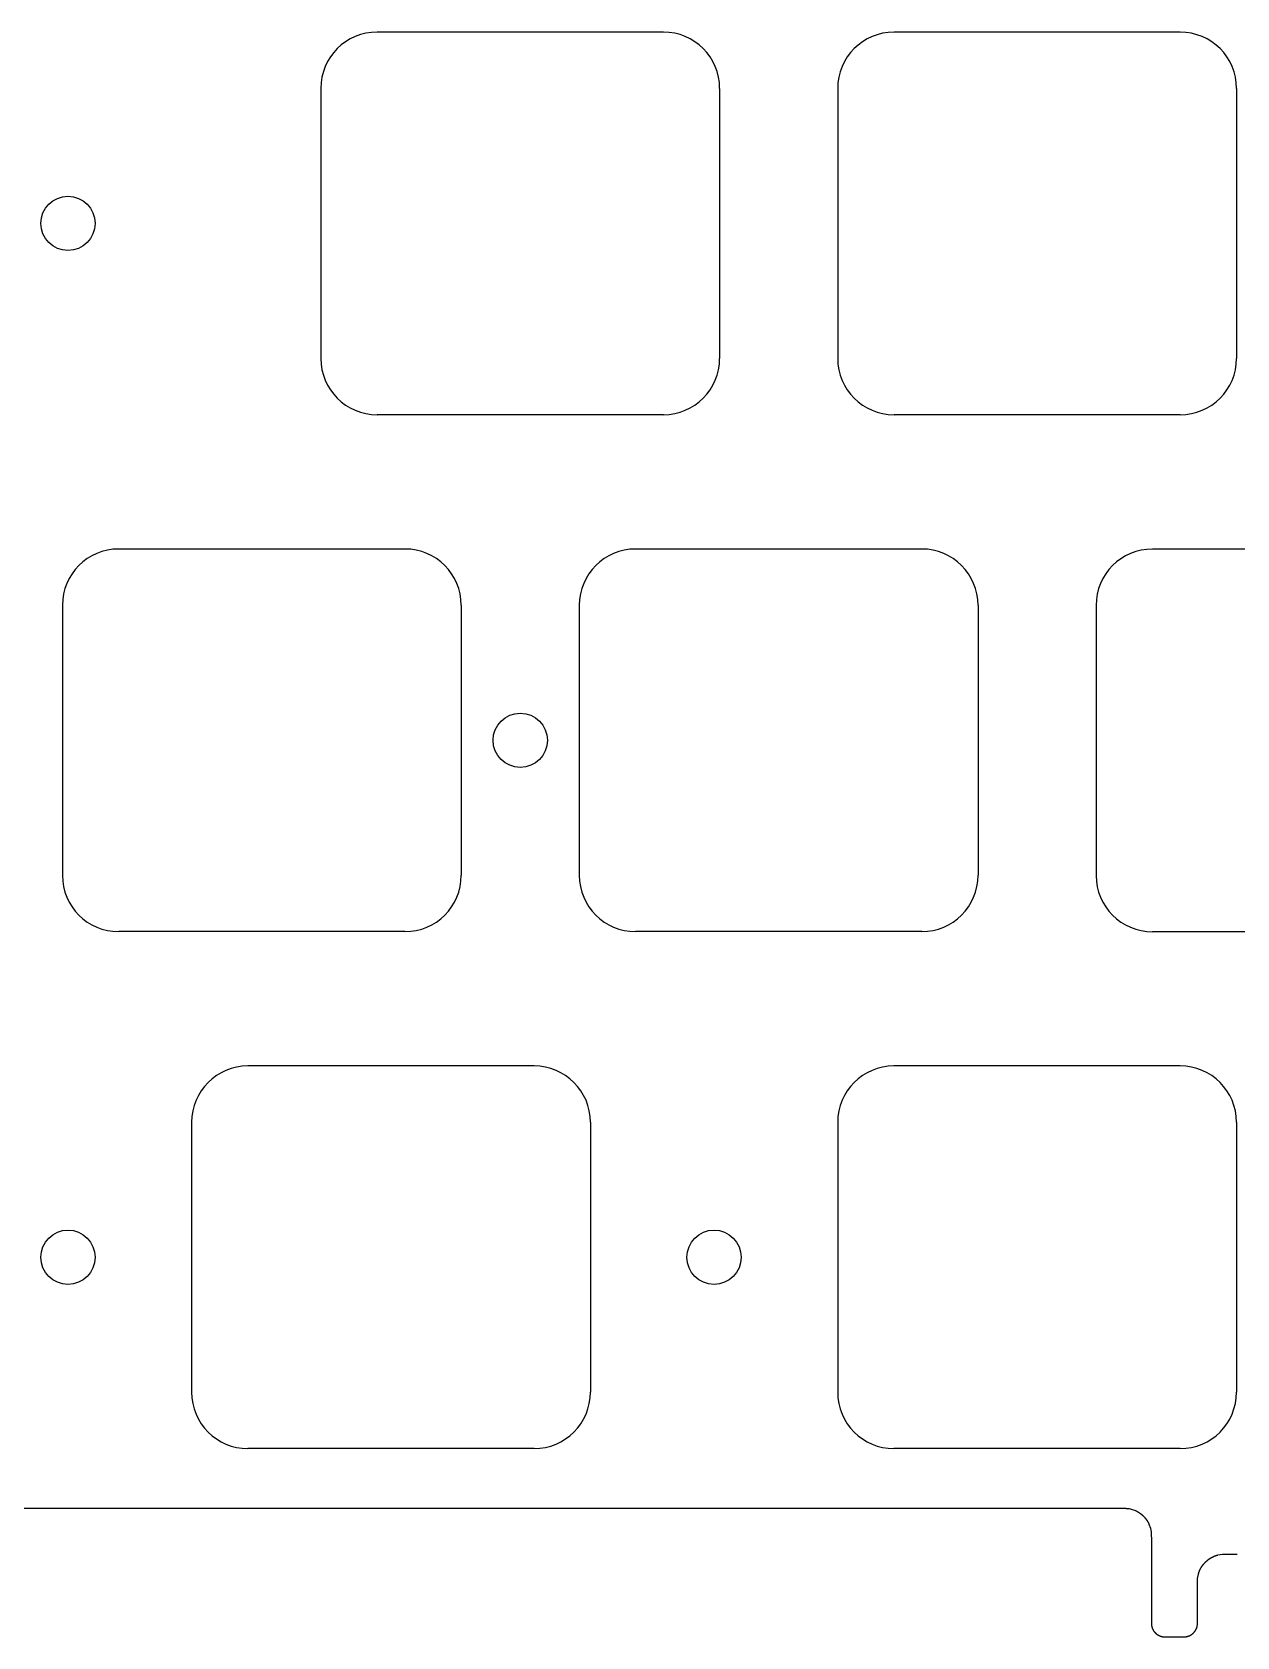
# Model space of a CAD drawing. Header units: millimetres. Extents: x -9 to 276, y -90 to 14.
# Drawn here: x 15.3 to 59.8, y -90.2 to -31.1 of the extents above; entities that cross this region are included whole.
import ezdxf

# ---------------------------------------------------------------- set-up
doc = ezdxf.new("R2010")
doc.units = ezdxf.units.MM
doc.layers.add('BLACK', color=7, linetype='CONTINUOUS')

msp = doc.modelspace()

# ---------------------------------------------------------------- linework, layer by layer
at = {"layer": 'BLACK', "linetype": 'Continuous'}
for p, q in [((38.61395, -31.05205), (28.063949, -31.05205)), ((57.6654, -31.0541), (47.115399, -31.0541)), ((25.98895, -33.12705), (25.98895, -43.077051)), ((40.68895, -33.12705), (40.68895, -43.07705)), ((45.0404, -33.1291), (45.0404, -43.079101)), ((59.7404, -33.1291), (59.7404, -43.0791)), ((38.61395, -45.15205), (28.06395, -45.15205)), ((57.6654, -45.1541), (47.1154, -45.1541)), ((29.08895, -50.10205), (18.538949, -50.10205)), ((48.13895, -50.10205), (37.588949, -50.10205)), ((67.1904, -50.1041), (56.640399, -50.1041)), ((16.46395, -52.17705), (16.46395, -62.127051)), ((31.16395, -52.17705), (31.16395, -62.12705)), ((35.51395, -52.17705), (35.51395, -62.127051)), ((50.21395, -52.17705), (50.21395, -62.12705)), ((54.5654, -52.1791), (54.5654, -62.129101)), ((29.08895, -64.20205), (18.53895, -64.20205)), ((48.13895, -64.20205), (37.58895, -64.20205)), ((67.1904, -64.2041), (56.6404, -64.2041)), ((33.85145, -69.15205), (23.301449, -69.15205)), ((57.66395, -69.15205), (47.113949, -69.15205)), ((21.22645, -71.22705), (21.22645, -81.177051)), ((35.92645, -71.22705), (35.92645, -81.17705)), ((45.03895, -71.22705), (45.03895, -81.177051)), ((59.73895, -71.22705), (59.73895, -81.17705)), ((33.85145, -83.25205), (23.30145, -83.25205)), ((57.66395, -83.25205), (47.11395, -83.25205)), ((15.023245, -85.45), (16.024616, -85.45)), ((16.024616, -85.45), (16.793352, -85.45)), ((16.793352, -85.45), (17.761063, -85.45)), ((17.761063, -85.45), (18.92775, -85.45)), ((18.92775, -85.45), (19.58571, -85.45)), ((19.58571, -85.45), (20.293413, -85.45)), ((20.293413, -85.45), (21.05086, -85.45)), ((21.05086, -85.45), (21.448238, -85.45)), ((21.448238, -85.45), (21.65159, -85.45)), ((21.65159, -85.45), (21.858052, -85.45)), ((21.858052, -85.45), (21.966624, -85.45)), ((21.966624, -85.45), (22.075196, -85.45)), ((22.075196, -85.45), (22.29234, -85.45)), ((22.29234, -85.45), (22.726628, -85.45)), ((22.726628, -85.45), (23.160916, -85.45)), ((23.160916, -85.45), (23.595205, -85.45)), ((23.595205, -85.45), (24.463781, -85.45)), ((24.463781, -85.45), (25.332357, -85.45)), ((25.332357, -85.45), (27.06951, -85.45)), ((27.06951, -85.45), (28.806663, -85.45)), ((28.806663, -85.45), (30.543816, -85.45)), ((30.543816, -85.45), (32.280969, -85.45)), ((32.280969, -85.45), (35.755274, -85.45)), ((35.755274, -85.45), (39.22958, -85.45)), ((39.22958, -85.45), (42.703886, -85.45)), ((42.703886, -85.45), (46.178192, -85.45)), ((46.178192, -85.45), (47.915344, -85.45)), ((47.915344, -85.45), (49.652497, -85.45)), ((49.652497, -85.45), (50.521074, -85.45)), ((50.521074, -85.45), (51.823522, -85.45)), ((51.823522, -85.45), (52.258129, -85.45)), ((52.258129, -85.45), (52.692515, -85.45)), ((52.692515, -85.45), (52.909659, -85.45)), ((52.909659, -85.45), (53.018231, -85.45)), ((53.018231, -85.45), (53.126803, -85.45)), ((53.126803, -85.45), (53.302312, -85.45)), ((53.302312, -85.45), (53.468869, -85.45)), ((53.468869, -85.45), (53.775127, -85.45)), ((53.775127, -85.45), (54.280219, -85.45)), ((54.280219, -85.45), (54.479052, -85.45)), ((54.479052, -85.45), (54.642076, -85.45)), ((54.642076, -85.45), (54.769293, -85.45)), ((54.769293, -85.45), (54.819473, -85.45)), ((54.819473, -85.45), (54.841206, -85.45)), ((54.841206, -85.45), (54.842991, -85.45)), ((54.842991, -85.45), (54.860701, -85.45)), ((54.860701, -85.45), (54.862989, -85.45)), ((54.862989, -85.45), (54.956276, -85.450017)), ((54.956276, -85.450017), (55.046066, -85.45007)), ((55.046066, -85.45007), (55.208294, -85.450279)), ((55.208294, -85.450279), (55.463333, -85.451114)), ((55.463333, -85.451114), (55.621313, -85.453218)), ((55.621313, -85.453218), (55.630138, -85.453626)), ((55.630138, -85.453626), (55.638866, -85.454106)), ((55.638866, -85.454106), (55.647953, -85.454681)), ((55.647953, -85.454681), (55.658258, -85.455405)), ((55.658258, -85.455405), (55.670674, -85.456333)), ((55.670674, -85.456333), (55.670972, -85.456356)), ((55.670972, -85.456356), (55.677592, -85.456856)), ((55.677592, -85.456856), (55.726267, -85.460544)), ((55.726267, -85.460544), (55.786944, -85.467203)), ((55.786944, -85.467203), (55.860057, -85.483916)), ((55.860057, -85.483916), (56.017584, -85.540699)), ((56.017584, -85.540699), (56.025515, -85.544362)), ((56.025515, -85.544362), (56.033437, -85.54811)), ((56.033437, -85.54811), (56.041347, -85.55194)), ((56.041347, -85.55194), (56.049243, -85.555853)), ((56.049243, -85.555853), (56.057125, -85.559847)), ((56.057125, -85.559847), (56.064989, -85.563923)), ((56.064989, -85.563923), (56.072834, -85.568079)), ((56.072834, -85.568079), (56.080657, -85.572314)), ((56.080657, -85.572314), (56.088458, -85.576628)), ((56.088458, -85.576628), (56.092349, -85.578814)), ((56.092349, -85.578814), (56.096234, -85.581019)), ((56.096234, -85.581019), (56.100112, -85.583244)), ((56.100112, -85.583244), (56.103983, -85.585487)), ((56.103983, -85.585487), (56.107847, -85.58775)), ((56.107847, -85.58775), (56.111703, -85.590032)), ((56.111703, -85.590032), (56.115552, -85.592332)), ((56.115552, -85.592332), (56.119393, -85.59465)), ((56.119393, -85.59465), (56.123225, -85.596988)), ((56.123225, -85.596988), (56.12705, -85.599343)), ((56.12705, -85.599343), (56.130865, -85.601717)), ((56.130865, -85.601717), (56.134672, -85.604109)), ((56.134672, -85.604109), (56.13847, -85.606519)), ((56.13847, -85.606519), (56.142259, -85.608947)), ((56.142259, -85.608947), (56.146038, -85.611392)), ((56.146038, -85.611392), (56.149808, -85.613855)), ((56.149808, -85.613855), (56.153567, -85.616335)), ((56.153567, -85.616335), (56.157317, -85.618833)), ((56.157317, -85.618833), (56.161055, -85.621347)), ((56.161055, -85.621347), (56.164784, -85.623879)), ((56.164784, -85.623879), (56.168501, -85.626428)), ((56.168501, -85.626428), (56.172209, -85.628993)), ((56.172209, -85.628993), (56.175903, -85.631575)), ((56.175903, -85.631575), (56.179588, -85.634174)), ((56.179588, -85.634174), (56.18326, -85.636788)), ((56.18326, -85.636788), (56.186921, -85.639419)), ((56.186921, -85.639419), (56.190569, -85.642066)), ((56.190569, -85.642066), (56.194206, -85.644729)), ((56.194206, -85.644729), (56.197829, -85.647407)), ((56.197829, -85.647407), (56.201441, -85.650101)), ((56.201441, -85.650101), (56.205038, -85.65281)), ((56.205038, -85.65281), (56.208625, -85.655535)), ((56.208625, -85.655535), (56.212196, -85.658274)), ((56.212196, -85.658274), (56.215756, -85.66103)), ((56.215756, -85.66103), (56.2193, -85.663798)), ((56.2193, -85.663798), (56.222832, -85.666583)), ((56.222832, -85.666583), (56.226348, -85.669381)), ((56.226348, -85.669381), (56.229853, -85.672195)), ((56.229853, -85.672195), (56.233341, -85.675021)), ((56.233341, -85.675021), (56.236816, -85.677863)), ((56.236816, -85.677863), (56.240275, -85.680717)), ((56.240275, -85.680717), (56.243721, -85.683587)), ((56.243721, -85.683587), (56.24715, -85.686468)), ((56.24715, -85.686468), (56.250566, -85.689365)), ((56.250566, -85.689365), (56.253964, -85.692273)), ((56.253964, -85.692273), (56.25735, -85.695197)), ((56.25735, -85.695197), (56.260716, -85.698131)), ((56.260716, -85.698131), (56.264071, -85.70108)), ((56.264071, -85.70108), (56.267406, -85.704039)), ((56.267406, -85.704039), (56.270728, -85.707014)), ((56.270728, -85.707014), (56.27403, -85.709998)), ((56.27403, -85.709998), (56.27732, -85.712997)), ((56.27732, -85.712997), (56.28059, -85.716005)), ((56.28059, -85.716005), (56.283846, -85.719028)), ((56.283846, -85.719028), (56.287082, -85.72206)), ((56.287082, -85.72206), (56.290305, -85.725106)), ((56.290305, -85.725106), (56.293507, -85.728161)), ((56.293507, -85.728161), (56.296695, -85.73123)), ((56.296695, -85.73123), (56.299863, -85.734307)), ((56.299863, -85.734307), (56.303017, -85.737398)), ((56.303017, -85.737398), (56.308401, -85.742742)), ((56.308401, -85.742742), (56.314591, -85.74899)), ((56.314591, -85.74899), (56.320739, -85.75531)), ((56.320739, -85.75531), (56.326846, -85.761701)), ((56.326846, -85.761701), (56.332908, -85.768162)), ((56.332908, -85.768162), (56.338926, -85.774692)), ((56.338926, -85.774692), (56.344898, -85.781289)), ((56.344898, -85.781289), (56.350821, -85.787953)), ((56.350821, -85.787953), (56.356696, -85.794683)), ((56.356696, -85.794683), (56.362521, -85.801476)), ((56.362521, -85.801476), (56.368294, -85.808332)), ((56.368294, -85.808332), (56.374014, -85.815249)), ((56.374014, -85.815249), (56.379681, -85.822226)), ((56.379681, -85.822226), (56.385291, -85.829261)), ((56.385291, -85.829261), (56.390845, -85.836353)), ((56.390845, -85.836353), (56.39634, -85.8435)), ((56.39634, -85.8435), (56.401776, -85.850701)), ((56.401776, -85.850701), (56.407151, -85.857954)), ((56.407151, -85.857954), (56.412463, -85.865257)), ((56.412463, -85.865257), (56.417713, -85.872609)), ((56.417713, -85.872609), (56.422897, -85.880008)), ((56.422897, -85.880008), (56.428016, -85.887452)), ((56.428016, -85.887452), (56.433067, -85.894939)), ((56.433067, -85.894939), (56.43805, -85.902468)), ((56.43805, -85.902468), (56.442963, -85.910036)), ((56.442963, -85.910036), (56.447806, -85.917642)), ((56.447806, -85.917642), (56.452576, -85.925283)), ((56.452576, -85.925283), (56.454934, -85.929117)), ((56.454934, -85.929117), (56.457273, -85.932959)), ((56.457273, -85.932959), (56.459594, -85.936808)), ((56.459594, -85.936808), (56.461896, -85.940666)), ((56.461896, -85.940666), (56.46418, -85.94453)), ((56.46418, -85.94453), (56.466444, -85.948402)), ((56.466444, -85.948402), (56.468689, -85.952281)), ((56.468689, -85.952281), (56.470915, -85.956166)), ((56.470915, -85.956166), (56.473121, -85.960058)), ((56.473121, -85.960058), (56.475308, -85.963956)), ((56.475308, -85.963956), (56.477476, -85.96786)), ((56.477476, -85.96786), (56.479623, -85.97177)), ((56.479623, -85.97177), (56.481751, -85.975685)), ((56.481751, -85.975685), (56.483859, -85.979605)), ((56.483859, -85.979605), (56.485947, -85.98353)), ((56.485947, -85.98353), (56.488014, -85.98746)), ((56.488014, -85.98746), (56.490061, -85.991393)), ((56.490061, -85.991393), (56.492089, -85.995331)), ((56.492089, -85.995331), (56.494094, -85.999272)), ((56.494094, -85.999272), (56.49608, -86.003218)), ((56.49608, -86.003218), (56.498045, -86.007166)), ((56.498045, -86.007166), (56.499989, -86.011119)), ((56.499989, -86.011119), (56.501912, -86.015072)), ((56.501912, -86.015072), (56.503815, -86.01903)), ((56.503815, -86.01903), (56.505695, -86.022988)), ((56.505695, -86.022988), (56.507555, -86.02695)), ((56.507555, -86.02695), (56.510575, -86.033484)), ((56.510575, -86.033484), (56.567291, -86.190499)), ((56.567291, -86.190499), (56.584048, -86.263655)), ((56.584048, -86.263655), (56.590769, -86.324458)), ((56.590769, -86.324458), (56.594251, -86.369869)), ((56.594251, -86.369869), (56.595016, -86.379879)), ((56.595016, -86.379879), (56.595042, -86.380214)), ((56.595042, -86.380214), (56.595964, -86.392414)), ((56.595964, -86.392414), (56.596397, -86.398362)), ((56.596397, -86.398362), (56.596807, -86.404304)), ((56.596807, -86.404304), (56.597194, -86.41031)), ((56.597194, -86.41031), (56.597556, -86.41645)), ((56.597556, -86.41645), (56.597891, -86.422797)), ((56.597891, -86.422797), (56.598197, -86.42942)), ((56.598197, -86.42942), (56.600323, -86.586745)), ((56.600323, -86.586745), (56.601166, -86.840798)), ((56.601166, -86.840798), (56.601376, -87.00241)), ((56.601376, -87.00241), (56.601446, -87.187078)), ((56.601446, -87.187078), (56.601447, -87.276556)), ((56.601447, -87.276556), (56.601446, -87.29565)), ((56.601446, -87.29565), (56.601446, -87.404222)), ((56.601446, -87.404222), (56.601446, -87.621366)), ((58.508072, -87.535593), (58.513673, -87.528506)), ((58.513673, -87.528506), (58.519362, -87.521436)), ((58.519362, -87.521436), (58.525137, -87.514386)), ((58.525137, -87.514386), (58.530997, -87.507359)), ((58.530997, -87.507359), (58.536941, -87.500356)), ((58.536941, -87.500356), (58.542967, -87.493381)), ((58.542967, -87.493381), (58.549072, -87.486436)), ((58.549072, -87.486436), (58.555255, -87.479522)), ((58.555255, -87.479522), (58.561515, -87.472644)), ((58.561515, -87.472644), (58.567848, -87.465803)), ((58.567848, -87.465803), (58.574254, -87.459002)), ((58.574254, -87.459002), (58.580729, -87.452244)), ((58.580729, -87.452244), (58.587272, -87.44553)), ((58.587272, -87.44553), (58.593881, -87.438864)), ((58.593881, -87.438864), (58.600553, -87.432247)), ((58.600553, -87.432247), (58.607285, -87.425684)), ((58.607285, -87.425684), (58.614076, -87.419175)), ((58.614076, -87.419175), (58.620922, -87.412723)), ((58.620922, -87.412723), (58.627821, -87.406331)), ((58.627821, -87.406331), (58.63129, -87.403158)), ((58.63129, -87.403158), (58.634772, -87.400001)), ((58.634772, -87.400001), (58.638265, -87.396861)), ((58.638265, -87.396861), (58.64177, -87.393736)), ((58.64177, -87.393736), (58.645286, -87.390629)), ((58.645286, -87.390629), (58.648813, -87.387538)), ((58.648813, -87.387538), (58.65235, -87.384465)), ((58.65235, -87.384465), (58.655899, -87.381408)), ((58.655899, -87.381408), (58.659457, -87.378371)), ((58.659457, -87.378371), (58.663025, -87.37535)), ((58.663025, -87.37535), (58.666601, -87.372349)), ((58.666601, -87.372349), (58.670188, -87.369365)), ((58.670188, -87.369365), (58.673782, -87.366402)), ((58.673782, -87.366402), (58.677385, -87.363456)), ((58.677385, -87.363456), (58.680995, -87.360531)), ((58.680995, -87.360531), (58.684614, -87.357624)), ((58.684614, -87.357624), (58.688239, -87.354739)), ((58.688239, -87.354739), (58.691872, -87.351872)), ((58.691872, -87.351872), (58.69551, -87.349027)), ((58.69551, -87.349027), (58.699156, -87.346201)), ((58.699156, -87.346201), (58.702806, -87.343398)), ((58.702806, -87.343398), (58.706464, -87.340613)), ((58.706464, -87.340613), (58.710124, -87.337852)), ((58.710124, -87.337852), (58.713792, -87.33511)), ((58.713792, -87.33511), (58.717461, -87.332393)), ((58.717461, -87.332393), (58.721137, -87.329694)), ((58.721137, -87.329694), (58.724814, -87.327021)), ((58.724814, -87.327021), (58.728498, -87.324367)), ((58.728498, -87.324367), (58.732181, -87.321738)), ((58.732181, -87.321738), (58.735871, -87.319129)), ((58.735871, -87.319129), (58.742007, -87.314844)), ((58.742007, -87.314844), (58.745698, -87.312299)), ((58.745698, -87.312299), (58.749396, -87.309774)), ((58.749396, -87.309774), (58.75309, -87.307276)), ((58.75309, -87.307276), (58.756791, -87.304797)), ((58.756791, -87.304797), (58.760488, -87.302345)), ((58.760488, -87.302345), (58.764193, -87.299912)), ((58.764193, -87.299912), (58.767894, -87.297505)), ((58.767894, -87.297505), (58.771603, -87.295117)), ((58.771603, -87.295117), (58.77531, -87.292755)), ((58.77531, -87.292755), (58.779023, -87.290411)), ((58.779023, -87.290411), (58.782736, -87.288092)), ((58.782736, -87.288092), (58.786455, -87.285793)), ((58.786455, -87.285793), (58.790174, -87.283517)), ((58.790174, -87.283517), (58.7939, -87.28126)), ((58.7939, -87.28126), (58.797626, -87.279027)), ((58.797626, -87.279027), (58.801359, -87.276813)), ((58.801359, -87.276813), (58.805092, -87.274622)), ((58.805092, -87.274622), (58.808833, -87.272449)), ((58.808833, -87.272449), (58.812575, -87.2703)), ((58.812575, -87.2703), (58.816325, -87.268169)), ((58.816325, -87.268169), (58.820076, -87.26606)), ((58.820076, -87.26606), (58.823835, -87.26397)), ((58.823835, -87.26397), (58.827596, -87.261901)), ((58.827596, -87.261901), (58.831364, -87.259851)), ((58.831364, -87.259851), (58.835136, -87.257822)), ((58.835136, -87.257822), (58.838915, -87.255812)), ((58.838915, -87.255812), (58.842698, -87.253823)), ((58.842698, -87.253823), (58.846489, -87.251852)), ((58.846489, -87.251852), (58.850284, -87.249901)), ((58.850284, -87.249901), (58.854087, -87.247969)), ((58.854087, -87.247969), (58.857894, -87.246057)), ((58.857894, -87.246057), (58.86171, -87.244163)), ((58.86171, -87.244163), (58.865531, -87.24229)), ((58.865531, -87.24229), (58.86936, -87.240434)), ((58.86936, -87.240434), (58.873195, -87.238597)), ((58.873195, -87.238597), (58.877039, -87.236779)), ((58.877039, -87.236779), (58.880888, -87.23498)), ((58.880888, -87.23498), (58.884747, -87.233199)), ((58.884747, -87.233199), (58.888612, -87.231437)), ((58.888612, -87.231437), (58.892487, -87.229693)), ((58.892487, -87.229693), (58.896368, -87.227967)), ((58.896368, -87.227967), (58.900259, -87.226259)), ((58.900259, -87.226259), (58.904158, -87.22457)), ((58.904158, -87.22457), (58.908066, -87.222898)), ((58.908066, -87.222898), (58.911982, -87.221245)), ((58.911982, -87.221245), (58.915908, -87.219609)), ((58.915908, -87.219609), (58.919843, -87.217991)), ((58.919843, -87.217991), (58.923787, -87.216391)), ((58.923787, -87.216391), (58.927742, -87.214809)), ((58.927742, -87.214809), (58.931706, -87.213244)), ((58.931706, -87.213244), (58.939664, -87.210166)), ((58.939664, -87.210166), (58.947665, -87.207159)), ((58.947665, -87.207159), (58.955709, -87.20422)), ((58.955709, -87.20422), (58.963797, -87.201351)), ((58.963797, -87.201351), (58.971933, -87.19855)), ((58.971933, -87.19855), (58.980116, -87.195816)), ((58.980116, -87.195816), (58.98835, -87.193151)), ((58.98835, -87.193151), (58.996635, -87.190553)), ((58.996635, -87.190553), (59.004973, -87.188022)), ((59.004973, -87.188022), (59.013366, -87.185559)), ((59.013366, -87.185559), (59.021816, -87.183162)), ((59.021816, -87.183162), (59.030325, -87.180831)), ((59.030325, -87.180831), (59.038893, -87.178568)), ((59.038893, -87.178568), (59.047524, -87.17637)), ((59.047524, -87.17637), (59.056218, -87.174239)), ((59.056218, -87.174239), (59.057187, -87.174007)), ((59.057187, -87.174007), (59.21781, -87.147221)), ((59.21781, -87.147221), (59.28463, -87.144594)), ((59.28463, -87.144594), (59.402125, -87.143718)), ((59.402125, -87.143718), (59.44005, -87.143595)), ((59.44005, -87.143595), (59.478889, -87.143544)), ((59.478889, -87.143544), (59.521109, -87.14356)), ((59.521109, -87.14356), (59.57438, -87.143644)), ((59.57438, -87.143644), (59.619269, -87.143718)), ((59.619269, -87.143718), (59.677355, -87.143758)), ((59.677355, -87.143758), (59.768093, -87.143739)), ((56.601446, -87.621366), (56.601445, -88.055654)), ((56.601445, -88.055654), (56.601445, -88.489942)), ((58.301443, -88.214477), (58.302838, -88.108725)), ((58.302838, -88.108725), (58.307022, -88.038236)), ((58.307022, -88.038236), (58.337635, -87.877123)), ((58.337635, -87.877123), (58.338806, -87.872789)), ((58.338806, -87.872789), (58.339994, -87.868464)), ((58.339994, -87.868464), (58.341199, -87.864155)), ((58.341199, -87.864155), (58.342422, -87.859856)), ((58.342422, -87.859856), (58.343661, -87.855574)), ((58.343661, -87.855574), (58.344919, -87.8513)), ((58.344919, -87.8513), (58.346192, -87.847043)), ((58.346192, -87.847043), (58.347484, -87.842795)), ((58.347484, -87.842795), (58.348792, -87.838562)), ((58.348792, -87.838562), (58.350118, -87.834339)), ((58.350118, -87.834339), (58.35146, -87.83013)), ((58.35146, -87.83013), (58.35282, -87.825931)), ((58.35282, -87.825931), (58.354197, -87.821747)), ((58.354197, -87.821747), (58.355591, -87.817572)), ((58.355591, -87.817572), (58.357002, -87.813412)), ((58.357002, -87.813412), (58.358431, -87.80926)), ((58.358431, -87.80926), (58.359876, -87.805123)), ((58.359876, -87.805123), (58.361339, -87.800994)), ((58.361339, -87.800994), (58.362819, -87.79688)), ((58.362819, -87.79688), (58.364316, -87.792774)), ((58.364316, -87.792774), (58.36583, -87.788682)), ((58.36583, -87.788682), (58.367362, -87.784599)), ((58.367362, -87.784599), (58.368911, -87.780529)), ((58.368911, -87.780529), (58.370477, -87.776468)), ((58.370477, -87.776468), (58.37206, -87.77242)), ((58.37206, -87.77242), (58.373661, -87.76838)), ((58.373661, -87.76838), (58.375279, -87.764353)), ((58.375279, -87.764353), (58.376914, -87.760335)), ((58.376914, -87.760335), (58.378567, -87.756329)), ((58.378567, -87.756329), (58.380237, -87.752332)), ((58.380237, -87.752332), (58.381924, -87.748346)), ((58.381924, -87.748346), (58.383629, -87.74437)), ((58.383629, -87.74437), (58.385351, -87.740404)), ((58.385351, -87.740404), (58.387091, -87.736448)), ((58.387091, -87.736448), (58.388848, -87.732503)), ((58.388848, -87.732503), (58.390623, -87.728566)), ((58.390623, -87.728566), (58.392414, -87.724641)), ((58.392414, -87.724641), (58.394224, -87.720723)), ((58.394224, -87.720723), (58.396052, -87.716817)), ((58.396052, -87.716817), (58.397897, -87.712919)), ((58.397897, -87.712919), (58.399759, -87.709032)), ((58.399759, -87.709032), (58.40164, -87.705153)), ((58.40164, -87.705153), (58.403538, -87.701284)), ((58.403538, -87.701284), (58.405454, -87.697423)), ((58.405454, -87.697423), (58.407387, -87.693573)), ((58.407387, -87.693573), (58.409339, -87.689731)), ((58.409339, -87.689731), (58.411308, -87.685898)), ((58.411308, -87.685898), (58.413296, -87.682074)), ((58.413296, -87.682074), (58.415301, -87.678259)), ((58.415301, -87.678259), (58.417324, -87.674452)), ((58.417324, -87.674452), (58.419365, -87.670654)), ((58.419365, -87.670654), (58.421425, -87.666865)), ((58.421425, -87.666865), (58.423502, -87.663084)), ((58.423502, -87.663084), (58.425598, -87.659312)), ((58.425598, -87.659312), (58.427712, -87.655548)), ((58.427712, -87.655548), (58.429845, -87.651792)), ((58.429845, -87.651792), (58.431995, -87.648045)), ((58.431995, -87.648045), (58.434164, -87.644306)), ((58.434164, -87.644306), (58.436352, -87.640574)), ((58.436352, -87.640574), (58.438558, -87.636851)), ((58.438558, -87.636851), (58.440782, -87.633136)), ((58.440782, -87.633136), (58.443025, -87.629428)), ((58.443025, -87.629428), (58.447568, -87.622037)), ((58.447568, -87.622037), (58.452185, -87.614676)), ((58.452185, -87.614676), (58.456878, -87.607345)), ((58.456878, -87.607345), (58.461647, -87.600044)), ((58.461647, -87.600044), (58.466493, -87.592772)), ((58.466493, -87.592772), (58.471416, -87.585528)), ((58.471416, -87.585528), (58.476417, -87.578312)), ((58.476417, -87.578312), (58.481496, -87.571124)), ((58.481496, -87.571124), (58.486575, -87.564072)), ((58.486575, -87.564072), (58.491811, -87.556937)), ((58.491811, -87.556937), (58.49714, -87.549811)), ((58.49714, -87.549811), (58.502561, -87.542696)), ((58.502561, -87.542696), (58.508072, -87.535593)), ((56.601445, -88.614329), (56.601444, -88.924231)), ((56.601445, -88.489942), (56.601445, -88.614329)), ((58.300877, -88.387872), (58.3009, -88.345304)), ((58.300909, -88.430079), (58.300877, -88.387872)), ((58.3009, -88.345304), (58.300992, -88.30228)), ((58.300984, -88.472023), (58.300909, -88.430079)), ((58.301203, -88.555504), (58.300984, -88.472023)), ((58.300992, -88.30228), (58.301069, -88.280567)), ((58.301069, -88.280567), (58.301169, -88.258703)), ((58.301169, -88.258703), (58.301293, -88.236677)), ((58.301278, -88.582072), (58.301203, -88.555504)), ((58.301443, -88.648765), (58.301278, -88.582072)), ((58.301293, -88.236677), (58.301443, -88.214477)), ((58.301508, -88.687294), (58.301443, -88.648765)), ((58.30155, -88.725989), (58.301508, -88.687294)), ((56.601444, -88.924231), (56.601442, -89.026455)), ((56.601442, -89.026455), (56.601444, -89.358519)), ((58.301437, -89.322375), (58.301443, -89.300198)), ((58.301443, -89.083054), (58.301509, -88.959761)), ((58.301443, -89.190332), (58.301443, -89.083054)), ((58.301443, -89.300198), (58.301443, -89.190332)), ((58.301509, -88.959761), (58.301557, -88.88176)), ((58.301579, -88.803745), (58.30155, -88.725989)), ((58.301557, -88.88176), (58.301579, -88.803745)), ((56.601422, -89.660931), (56.601399, -89.679676)), ((56.601399, -89.679676), (56.601415, -89.687875)), ((56.601415, -89.687875), (56.601461, -89.695566)), ((56.601445, -89.64693), (56.601422, -89.660931)), ((56.60144, -89.486013), (56.601434, -89.526734)), ((56.601434, -89.526734), (56.601444, -89.575663)), ((56.601444, -89.467091), (56.60144, -89.486013)), ((56.601444, -89.358519), (56.601445, -89.371008)), ((56.601445, -89.371008), (56.601444, -89.467091)), ((56.601444, -89.575663), (56.601448, -89.584495)), ((56.601459, -89.616702), (56.601445, -89.64693)), ((56.601448, -89.584495), (56.601459, -89.616702)), ((56.601461, -89.695566), (56.603179, -89.735422)), ((56.603179, -89.735422), (56.610062, -89.786159)), ((56.610062, -89.786159), (56.611231, -89.792298)), ((56.611231, -89.792298), (56.612477, -89.798415)), ((56.612477, -89.798415), (56.6138, -89.804511)), ((56.6138, -89.804511), (56.615201, -89.810585)), ((56.615201, -89.810585), (56.616678, -89.816638)), ((56.616678, -89.816638), (56.618232, -89.82267)), ((56.618232, -89.82267), (56.619863, -89.828679)), ((56.619863, -89.828679), (56.62157, -89.834667)), ((56.62157, -89.834667), (56.623354, -89.840632)), ((56.623354, -89.840632), (56.625215, -89.846576)), ((56.625215, -89.846576), (56.627153, -89.852496)), ((56.627153, -89.852496), (56.629167, -89.858395)), ((56.629167, -89.858395), (56.631257, -89.86427)), ((56.631257, -89.86427), (56.633424, -89.870122)), ((56.633424, -89.870122), (56.635668, -89.875951)), ((56.635668, -89.875951), (56.637987, -89.881756)), ((56.637987, -89.881756), (56.640384, -89.887537)), ((56.640384, -89.887537), (56.642856, -89.893294)), ((56.642856, -89.893294), (56.645405, -89.899027)), ((58.258054, -89.89692), (58.260728, -89.891041)), ((58.260728, -89.891041), (58.262034, -89.888097)), ((58.262034, -89.888097), (58.263318, -89.885155)), ((58.263318, -89.885155), (58.263986, -89.883604)), ((58.263986, -89.883604), (58.288948, -89.805019)), ((58.288948, -89.805019), (58.300593, -89.722871)), ((58.300593, -89.722871), (58.300835, -89.719859)), ((58.300835, -89.719859), (58.301037, -89.717064)), ((58.301037, -89.717064), (58.301189, -89.714687)), ((58.30116, -89.625654), (58.301218, -89.593049)), ((58.30117, -89.64853), (58.30116, -89.625654)), ((58.301231, -89.664336), (58.30117, -89.64853)), ((58.301189, -89.714687), (58.301313, -89.71242)), ((58.301218, -89.593049), (58.301334, -89.554261)), ((58.30134, -89.676894), (58.301231, -89.664336)), ((58.301313, -89.71242), (58.301408, -89.710316)), ((58.301334, -89.554261), (58.301443, -89.517342)), ((58.301465, -89.686803), (58.30134, -89.676894)), ((58.301408, -89.710316), (58.301481, -89.708255)), ((58.301428, -89.357986), (58.301437, -89.322375)), ((58.301443, -89.40877), (58.301428, -89.357986)), ((58.301467, -89.42931), (58.301443, -89.40877)), ((58.301443, -89.517342), (58.301499, -89.480152)), ((58.301546, -89.693119), (58.301465, -89.686803)), ((58.301486, -89.444956), (58.301467, -89.42931)), ((58.301481, -89.708255), (58.30157, -89.704089)), ((58.301499, -89.480152), (58.301486, -89.444956)), ((58.301593, -89.699382), (58.301546, -89.693119)), ((58.30157, -89.704089), (58.301593, -89.699382)), ((56.645405, -89.899027), (56.648031, -89.904735)), ((56.648031, -89.904735), (56.650732, -89.910417)), ((56.650732, -89.910417), (56.65351, -89.916074)), ((56.65351, -89.916074), (56.656364, -89.921705)), ((56.656364, -89.921705), (56.659294, -89.927309)), ((56.659294, -89.927309), (56.6623, -89.932887)), ((56.6623, -89.932887), (56.665382, -89.938437)), ((56.665382, -89.938437), (56.66854, -89.94396)), ((56.66854, -89.94396), (56.671773, -89.949454)), ((56.671773, -89.949454), (56.675083, -89.95492)), ((56.675083, -89.95492), (56.678468, -89.960356)), ((56.678468, -89.960356), (56.681928, -89.965762)), ((56.681928, -89.965762), (56.685464, -89.971138)), ((56.685464, -89.971138), (56.689075, -89.976483)), ((56.689075, -89.976483), (56.689211, -89.976682)), ((56.689211, -89.976682), (56.691047, -89.979344)), ((56.691047, -89.979344), (56.6929, -89.981994)), ((56.6929, -89.981994), (56.694763, -89.984624)), ((56.694763, -89.984624), (56.696642, -89.987243)), ((56.696642, -89.987243), (56.698532, -89.989842)), ((56.698532, -89.989842), (56.700438, -89.992429)), ((56.700438, -89.992429), (56.702355, -89.994997)), ((56.702355, -89.994997), (56.704288, -89.997553)), ((56.704288, -89.997553), (56.706232, -90.000089)), ((56.706232, -90.000089), (56.708191, -90.002614)), ((56.708191, -90.002614), (56.71016, -90.005119)), ((56.71016, -90.005119), (56.712146, -90.007612)), ((56.712146, -90.007612), (56.714142, -90.010086)), ((56.714142, -90.010086), (56.716153, -90.012547)), ((56.716153, -90.012547), (56.718176, -90.014989)), ((56.718176, -90.014989), (56.720213, -90.017419)), ((56.720213, -90.017419), (56.722261, -90.01983)), ((56.722261, -90.01983), (56.724325, -90.022228)), ((56.724325, -90.022228), (56.726398, -90.024608)), ((56.726398, -90.024608), (56.728488, -90.026974)), ((56.728488, -90.026974), (56.730587, -90.029323)), ((56.730587, -90.029323), (56.732702, -90.031658)), ((56.732702, -90.031658), (56.734827, -90.033974)), ((56.734827, -90.033974), (56.736967, -90.036278)), ((56.736967, -90.036278), (56.739117, -90.038563)), ((56.739117, -90.038563), (56.741283, -90.040835)), ((56.741283, -90.040835), (56.743459, -90.043088)), ((56.743459, -90.043088), (56.745649, -90.045329)), ((56.745649, -90.045329), (56.74785, -90.047551)), ((56.74785, -90.047551), (56.750066, -90.049759)), ((56.750066, -90.049759), (56.752292, -90.05195)), ((56.752292, -90.05195), (56.754533, -90.054127)), ((56.754533, -90.054127), (56.756784, -90.056286)), ((56.756784, -90.056286), (56.75905, -90.058431)), ((56.75905, -90.058431), (56.761326, -90.060558)), ((56.761326, -90.060558), (56.763616, -90.062672)), ((56.763616, -90.062672), (56.765917, -90.064768)), ((56.765917, -90.064768), (56.768233, -90.06685)), ((56.768233, -90.06685), (56.770558, -90.068914)), ((56.770558, -90.068914), (56.772898, -90.070965)), ((56.772898, -90.070965), (56.775249, -90.072997)), ((56.775249, -90.072997), (56.777614, -90.075016)), ((56.777614, -90.075016), (56.779989, -90.077017)), ((56.779989, -90.077017), (56.782378, -90.079004)), ((56.782378, -90.079004), (56.784778, -90.080973)), ((56.784778, -90.080973), (56.787192, -90.082929)), ((56.787192, -90.082929), (56.789616, -90.084866)), ((56.789616, -90.084866), (56.792054, -90.08679)), ((56.792054, -90.08679), (56.794503, -90.088696)), ((56.794503, -90.088696), (56.796966, -90.090588)), ((56.796966, -90.090588), (56.799439, -90.092462)), ((56.799439, -90.092462), (56.801927, -90.094322)), ((56.801927, -90.094322), (56.804424, -90.096165)), ((56.804424, -90.096165), (56.806936, -90.097993)), ((56.806936, -90.097993), (56.809458, -90.099804)), ((56.809458, -90.099804), (56.811995, -90.101601)), ((56.811995, -90.101601), (56.814541, -90.10338)), ((56.814541, -90.10338), (56.817102, -90.105144)), ((56.817102, -90.105144), (56.819673, -90.106892)), ((56.819673, -90.106892), (56.822258, -90.108624)), ((56.822258, -90.108624), (56.824853, -90.11034)), ((56.824853, -90.11034), (56.827463, -90.112041)), ((56.827463, -90.112041), (56.830083, -90.113725)), ((56.830083, -90.113725), (56.832717, -90.115393)), ((56.832717, -90.115393), (56.835325, -90.117023)), ((56.835325, -90.117023), (56.840651, -90.12028)), ((56.840651, -90.12028), (56.846056, -90.123492)), ((56.846056, -90.123492), (56.851537, -90.126655)), ((56.851537, -90.126655), (56.85709, -90.129768)), ((56.85709, -90.129768), (56.862711, -90.132828)), ((56.862711, -90.132828), (56.868398, -90.135833)), ((56.868398, -90.135833), (56.874146, -90.138779)), ((56.874146, -90.138779), (56.879951, -90.141665)), ((56.879951, -90.141665), (56.885809, -90.144488)), ((56.885809, -90.144488), (56.891716, -90.147246)), ((56.891716, -90.147246), (56.897666, -90.149936)), ((56.897666, -90.149936), (56.903657, -90.152556)), ((56.903657, -90.152556), (56.909681, -90.155104)), ((56.909681, -90.155104), (56.915736, -90.157578)), ((56.915736, -90.157578), (56.918774, -90.158787)), ((56.918774, -90.158787), (56.921816, -90.159976)), ((56.921816, -90.159976), (56.924864, -90.161146)), ((56.924864, -90.161146), (56.927916, -90.162296)), ((56.927916, -90.162296), (56.930972, -90.163426)), ((56.930972, -90.163426), (56.934031, -90.164536)), ((56.934031, -90.164536), (56.937092, -90.165625)), ((56.937092, -90.165625), (56.940157, -90.166695)), ((56.940157, -90.166695), (56.943221, -90.167743)), ((56.943221, -90.167743), (56.946287, -90.16877)), ((56.946287, -90.16877), (56.949351, -90.169776)), ((56.949351, -90.169776), (56.952418, -90.170762)), ((56.952418, -90.170762), (56.95548, -90.171725)), ((56.95548, -90.171725), (56.958543, -90.172668)), ((56.958543, -90.172668), (56.961601, -90.173587)), ((56.961601, -90.173587), (56.964659, -90.174487)), ((56.964659, -90.174487), (56.96771, -90.175363)), ((56.96771, -90.175363), (56.970761, -90.176218)), ((56.970761, -90.176218), (56.973802, -90.177049)), ((56.973802, -90.177049), (56.976842, -90.17786)), ((56.976842, -90.17786), (56.979872, -90.178647)), ((56.979872, -90.178647), (56.9829, -90.179413)), ((56.9829, -90.179413), (56.985916, -90.180156)), ((56.985916, -90.180156), (56.988929, -90.180877)), ((56.988929, -90.180877), (56.991929, -90.181574)), ((56.991929, -90.181574), (56.994925, -90.18225)), ((56.994925, -90.18225), (56.997906, -90.182902)), ((56.997906, -90.182902), (57.000884, -90.183532)), ((57.000884, -90.183532), (57.003844, -90.184139)), ((57.003844, -90.184139), (57.006801, -90.184724)), ((57.006801, -90.184724), (57.009739, -90.185285)), ((57.009739, -90.185285), (57.012672, -90.185825)), ((57.012672, -90.185825), (57.015586, -90.186341)), ((57.015586, -90.186341), (57.018495, -90.186835)), ((57.018495, -90.186835), (57.021382, -90.187306)), ((57.021382, -90.187306), (57.024264, -90.187755)), ((57.024264, -90.187755), (57.028803, -90.188421)), ((57.028803, -90.188421), (57.127612, -90.193643)), ((57.127612, -90.193643), (57.151109, -90.193737)), ((57.151109, -90.193737), (57.179505, -90.193777)), ((57.179505, -90.193777), (57.215994, -90.193758)), ((57.215994, -90.193758), (57.236001, -90.193732)), ((57.236001, -90.193732), (57.240674, -90.193726)), ((57.240674, -90.193726), (57.457818, -90.193726)), ((57.457818, -90.193726), (57.495815, -90.193834)), ((57.495815, -90.193834), (57.536301, -90.193948)), ((57.536301, -90.193948), (57.557102, -90.193987)), ((57.557102, -90.193987), (57.578551, -90.194005)), ((57.578551, -90.194005), (57.600854, -90.193996)), ((57.600854, -90.193996), (57.624219, -90.19395)), ((57.624219, -90.19395), (57.648853, -90.193863)), ((57.648853, -90.193863), (57.674962, -90.193726)), ((57.674962, -90.193726), (57.711322, -90.19347)), ((57.711322, -90.19347), (57.756713, -90.193081)), ((57.756713, -90.193081), (57.79963, -90.192674)), ((57.79963, -90.192674), (57.802547, -90.192646)), ((57.802547, -90.192646), (57.80277, -90.192644)), ((57.80277, -90.192644), (57.813893, -90.192531)), ((57.813893, -90.192531), (57.823536, -90.192402)), ((57.823536, -90.192402), (57.827895, -90.192321)), ((57.827895, -90.192321), (57.831996, -90.192223)), ((57.831996, -90.192223), (57.835876, -90.192105)), ((57.835876, -90.192105), (57.839573, -90.191961)), ((57.839573, -90.191961), (57.843124, -90.191788)), ((57.843124, -90.191788), (57.846565, -90.191582)), ((57.846565, -90.191582), (57.849935, -90.191338)), ((57.849935, -90.191338), (57.853271, -90.191052)), ((57.853271, -90.191052), (57.856609, -90.19072)), ((57.856609, -90.19072), (57.859988, -90.190338)), ((57.859988, -90.190338), (57.863445, -90.189902)), ((57.863445, -90.189902), (57.867016, -90.189407)), ((57.867016, -90.189407), (57.872289, -90.188605)), ((57.872289, -90.188605), (57.875062, -90.188153)), ((57.875062, -90.188153), (57.877905, -90.187668)), ((57.877905, -90.187668), (57.880832, -90.187149)), ((57.880832, -90.187149), (57.883825, -90.186598)), ((57.883825, -90.186598), (57.886887, -90.186013)), ((57.886887, -90.186013), (57.89001, -90.185396)), ((57.89001, -90.185396), (57.893184, -90.184749)), ((57.893184, -90.184749), (57.896415, -90.184069)), ((57.896415, -90.184069), (57.899682, -90.18336)), ((57.899682, -90.18336), (57.903001, -90.18262)), ((57.903001, -90.18262), (57.906339, -90.181855)), ((57.906339, -90.181855), (57.909725, -90.181058)), ((57.909725, -90.181058), (57.913117, -90.180239)), ((57.913117, -90.180239), (57.91655, -90.179388)), ((57.91655, -90.179388), (57.919977, -90.178519)), ((57.919977, -90.178519), (57.923441, -90.177619)), ((57.923441, -90.177619), (57.926887, -90.176702)), ((57.926887, -90.176702), (57.930365, -90.175756)), ((57.930365, -90.175756), (57.933817, -90.174796)), ((57.933817, -90.174796), (57.937296, -90.173808)), ((57.937296, -90.173808), (57.94074, -90.172808)), ((57.94074, -90.172808), (57.944206, -90.171781)), ((57.944206, -90.171781), (57.947631, -90.170744)), ((57.947631, -90.170744), (57.951075, -90.169681)), ((57.951075, -90.169681), (57.954471, -90.168611)), ((57.954471, -90.168611), (57.957882, -90.167515)), ((57.957882, -90.167515), (57.961242, -90.166414)), ((57.961242, -90.166414), (57.964612, -90.165288)), ((57.964612, -90.165288), (57.967928, -90.16416)), ((57.967928, -90.16416), (57.971251, -90.163007)), ((57.971251, -90.163007), (57.974516, -90.161853)), ((57.974516, -90.161853), (57.977785, -90.160675)), ((57.977785, -90.160675), (57.980995, -90.159498)), ((57.980995, -90.159498), (57.984206, -90.158298)), ((57.984206, -90.158298), (57.987355, -90.1571)), ((57.987355, -90.1571), (57.990504, -90.15588)), ((57.990504, -90.15588), (57.99359, -90.154663)), ((57.99359, -90.154663), (57.996674, -90.153425)), ((57.996674, -90.153425), (57.999693, -90.15219)), ((57.999693, -90.15219), (58.002708, -90.150936)), ((58.002708, -90.150936), (58.005659, -90.149687)), ((58.005659, -90.149687), (58.008603, -90.148418)), ((58.008603, -90.148418), (58.011483, -90.147154)), ((58.011483, -90.147154), (58.014355, -90.145873)), ((58.014355, -90.145873), (58.017162, -90.144597)), ((58.017162, -90.144597), (58.019961, -90.143304)), ((58.019961, -90.143304), (58.022695, -90.142017)), ((58.022695, -90.142017), (58.025419, -90.140714)), ((58.025419, -90.140714), (58.027714, -90.139597)), ((58.027714, -90.139597), (58.03296, -90.136981)), ((58.03296, -90.136981), (58.038183, -90.134289)), ((58.038183, -90.134289), (58.04338, -90.131519)), ((58.04338, -90.131519), (58.048553, -90.128672)), ((58.048553, -90.128672), (58.053701, -90.125748)), ((58.053701, -90.125748), (58.058823, -90.122747)), ((58.058823, -90.122747), (58.063918, -90.119669)), ((58.063918, -90.119669), (58.068988, -90.116513)), ((58.068988, -90.116513), (58.07403, -90.113281)), ((58.07403, -90.113281), (58.079044, -90.109972)), ((58.079044, -90.109972), (58.084031, -90.106585)), ((58.084031, -90.106585), (58.088988, -90.103122)), ((58.088988, -90.103122), (58.093917, -90.099583)), ((58.093917, -90.099583), (58.098815, -90.095966)), ((58.098815, -90.095966), (58.103682, -90.092274)), ((58.103682, -90.092274), (58.108518, -90.088505)), ((58.108518, -90.088505), (58.113321, -90.08466)), ((58.113321, -90.08466), (58.118092, -90.08074)), ((58.118092, -90.08074), (58.122828, -90.076744)), ((58.122828, -90.076744), (58.12753, -90.072674)), ((58.12753, -90.072674), (58.132195, -90.068529)), ((58.132195, -90.068529), (58.136825, -90.06431)), ((58.136825, -90.06431), (58.141416, -90.060017)), ((58.141416, -90.060017), (58.145969, -90.055652)), ((58.145969, -90.055652), (58.150481, -90.051214)), ((58.150481, -90.051214), (58.154953, -90.046705)), ((58.154953, -90.046705), (58.159383, -90.042125)), ((58.159383, -90.042125), (58.16377, -90.037475)), ((58.16377, -90.037475), (58.168112, -90.032756)), ((58.168112, -90.032756), (58.172408, -90.027969)), ((58.172408, -90.027969), (58.176658, -90.023115)), ((58.176658, -90.023115), (58.180859, -90.018195)), ((58.180859, -90.018195), (58.18501, -90.013211)), ((58.18501, -90.013211), (58.18911, -90.008164)), ((58.18911, -90.008164), (58.193158, -90.003054)), ((58.193158, -90.003054), (58.197152, -89.997885)), ((58.197152, -89.997885), (58.20109, -89.992657)), ((58.20109, -89.992657), (58.204972, -89.987372)), ((58.204972, -89.987372), (58.208795, -89.982032)), ((58.208795, -89.982032), (58.212558, -89.976639)), ((58.212558, -89.976639), (58.216259, -89.971195)), ((58.216259, -89.971195), (58.219898, -89.965702)), ((58.219898, -89.965702), (58.223471, -89.960162)), ((58.223471, -89.960162), (58.226979, -89.954578)), ((58.226979, -89.954578), (58.230418, -89.948953)), ((58.230418, -89.948953), (58.233788, -89.943288)), ((58.233788, -89.943288), (58.237086, -89.937588)), ((58.237086, -89.937588), (58.240312, -89.931853)), ((58.240312, -89.931853), (58.243464, -89.926089)), ((58.243464, -89.926089), (58.24654, -89.920297)), ((58.24654, -89.920297), (58.249538, -89.91448)), ((58.249538, -89.91448), (58.252458, -89.908643)), ((58.252458, -89.908643), (58.255297, -89.902788)), ((58.255297, -89.902788), (58.258054, -89.89692))]:
    msp.add_line(p, q, dxfattribs=at)
at = {"layer": 'BLACK'}
for centre in [(16.6702, -38.10205), (33.33895, -57.15205), (16.6702, -76.20205), (40.4827, -76.20205)]:
    msp.add_circle(centre, 1, dxfattribs=at)
for centre, radius, start, end in [((28.063954, -33.127054), 2.075004, 90.00013806, 179.99988955), ((38.61395, -33.12705), 2.075, 0, 90), ((47.115404, -33.129104), 2.075004, 90.00013806, 179.99988955), ((57.6654, -33.1291), 2.075, 0, 90), ((28.063952, -43.077048), 2.075002, 180.00008284, 269.99994478), ((38.61395, -43.07705), 2.075, 270, 0), ((47.115402, -43.079098), 2.075002, 180.00008284, 269.99994478), ((57.6654, -43.0791), 2.075, 270, 0), ((18.538954, -52.177054), 2.075004, 90.00013806, 179.99988955), ((29.08895, -52.17705), 2.075, 0, 90), ((37.588954, -52.177054), 2.075004, 90.00013806, 179.99988955), ((48.13895, -52.17705), 2.075, 0, 90), ((56.640404, -52.179104), 2.075004, 90.00013806, 179.99988955), ((18.538952, -62.127048), 2.075002, 180.00008284, 269.99994478), ((29.08895, -62.12705), 2.075, 270, 0), ((37.588952, -62.127048), 2.075002, 180.00008284, 269.99994478), ((48.13895, -62.12705), 2.075, 270, 0), ((56.640402, -62.129098), 2.075002, 180.00008284, 269.99994478), ((23.301454, -71.227054), 2.075004, 90.00013806, 179.99988955), ((33.85145, -71.22705), 2.075, 0, 90), ((47.113954, -71.227054), 2.075004, 90.00013806, 179.99988955), ((57.66395, -71.22705), 2.075, 0, 90), ((23.301452, -81.177048), 2.075002, 180.00008284, 269.99994478), ((33.85145, -81.17705), 2.075, 270, 0), ((47.113952, -81.177048), 2.075002, 180.00008284, 269.99994478), ((57.66395, -81.17705), 2.075, 270, 0)]:
    msp.add_arc(centre, radius, start, end, dxfattribs=at)

doc.saveas('drawing.dxf')
